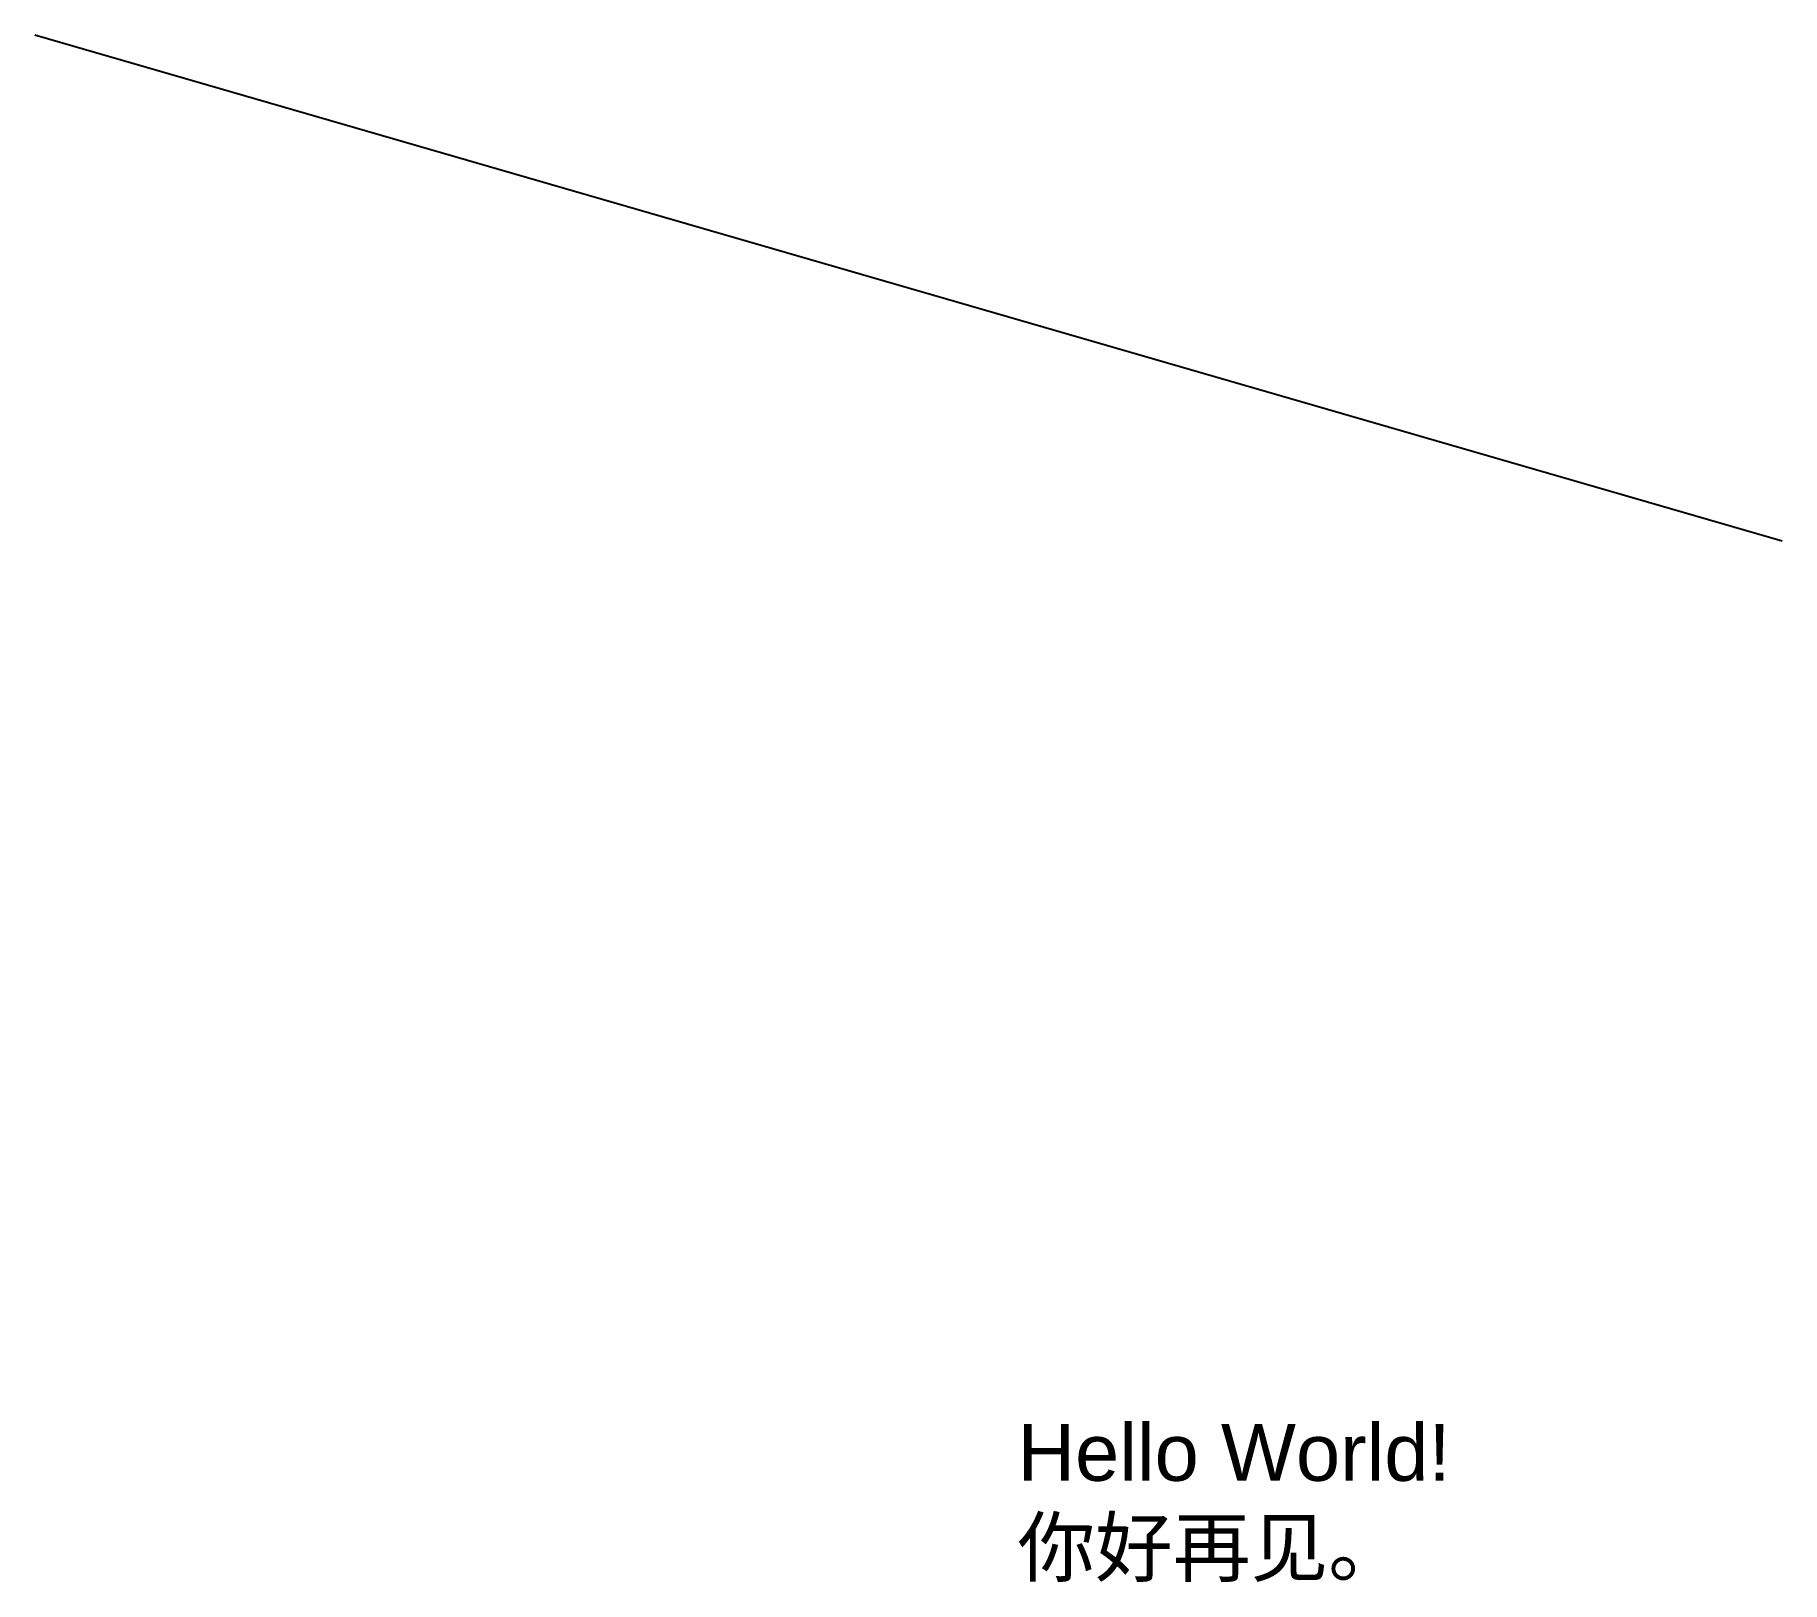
# Model space of a CAD drawing. Header units: millimetres. Extents: x 1001.1 to 1077.8, y 1931.8 to 1999.7.
import ezdxf

# ---------------------------------------------------------------- set-up
doc = ezdxf.new("R2010")
doc.units = ezdxf.units.MM
doc.styles.get("Standard").update_dxf_attribs({"font": 'arial.ttf'})

msp = doc.modelspace()

# ---------------------------------------------------------------- linework, layer by layer
msp.add_line((1001.092, 1999.735), (1077.834, 1977.519))

# ---------------------------------------------------------------- texts
at = {"insert": (1044.257, 1938.719), "char_height": 2.5, "attachment_point": 1}
msp.add_mtext_dynamic_manual_height_columns('Hello World!\\P{\\fSimSun|b0|i0|c134|p2;你好再见。}', width=4785.43767, gutter_width=12.5, heights=[0], dxfattribs=at)

doc.saveas('drawing.dxf')
